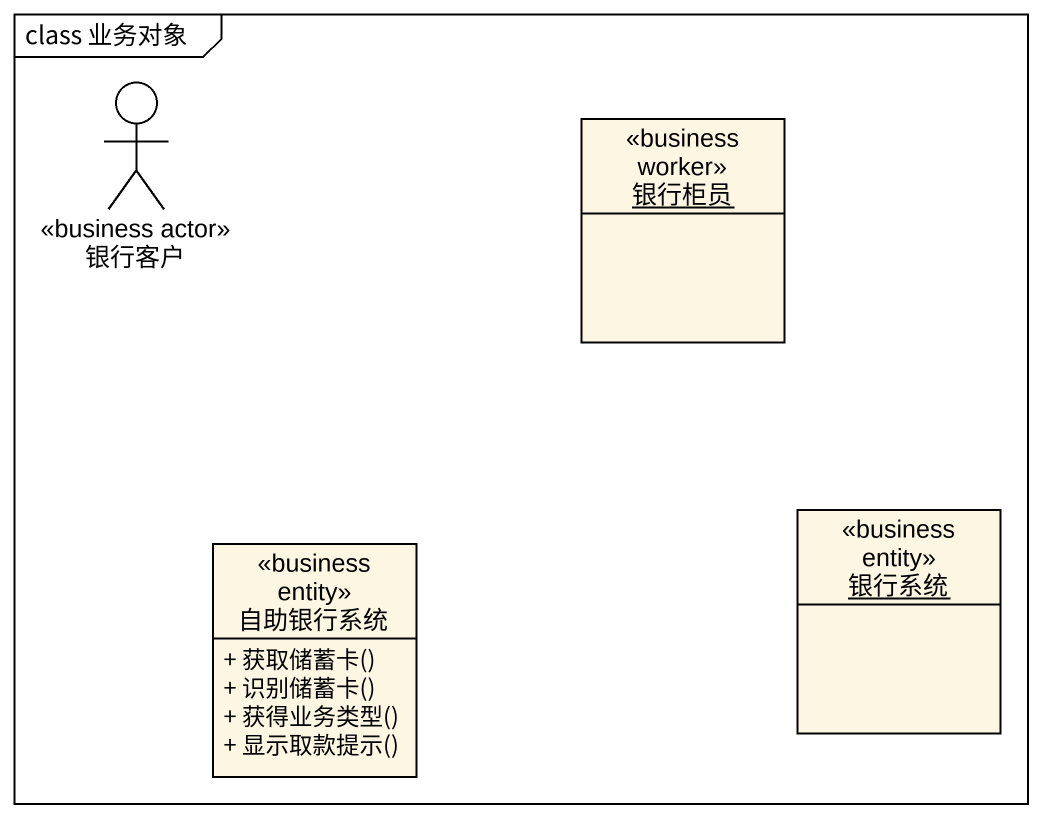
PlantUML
@startuml
mainframe class 业务对象
allowmixing
hide circle
hide empty members
skinparam classAttributeIconSize 0
actor 银行客户 <<business actor>>
object 银行柜员 <<business worker>>
class 自助银行系统 <<business entity>> {
  + 获取储蓄卡()
  + 识别储蓄卡()
  + 获得业务类型()
  + 显示取款提示()
}
object 银行系统 <<business entity>>
@enduml
